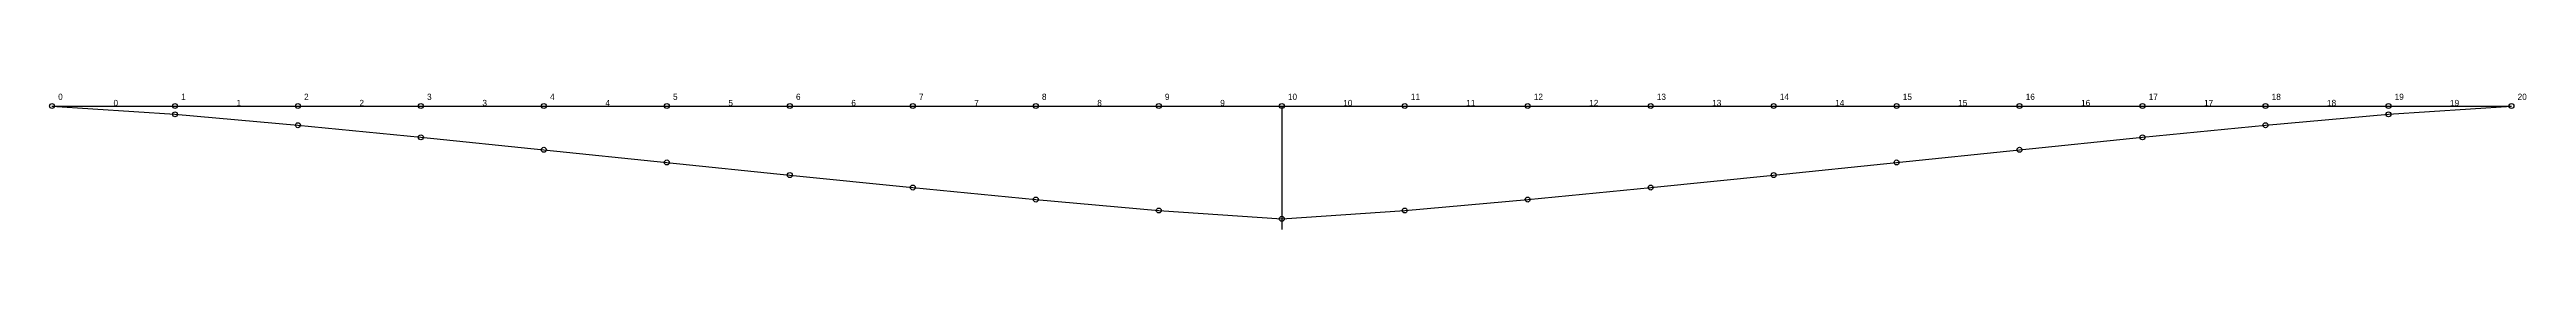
# Model space of a CAD drawing. Header units: metres. Extents: x 0 to 20.1, y -1 to 0.1.
import ezdxf

# ---------------------------------------------------------------- set-up
doc = ezdxf.new("R2010")
doc.units = ezdxf.units.M

msp = doc.modelspace()

# ---------------------------------------------------------------- linework, layer by layer
at = {"layer": 'Deflected', "color": 1}
for p, q in [((0, 0), (1, -0.067173)), ((19, -0.067173), (20, 0)), ((1, -0.067173), (2, -0.155766)), ((2, -0.155766), (3, -0.253318)), ((17, -0.253318), (18, -0.155766)), ((18, -0.155766), (19, -0.067173)), ((3, -0.253318), (4, -0.354537)), ((4, -0.354537), (5, -0.457066)), ((15, -0.457066), (16, -0.354537)), ((16, -0.354537), (17, -0.253318)), ((5, -0.457066), (6, -0.559596)), ((6, -0.559596), (7, -0.660815)), ((13, -0.660815), (14, -0.559596)), ((14, -0.559596), (15, -0.457066)), ((7, -0.660815), (8, -0.758367)), ((8, -0.758367), (9, -0.846959)), ((11, -0.846959), (12, -0.758367)), ((12, -0.758367), (13, -0.660815)), ((9, -0.846959), (10, -0.914133)), ((10, -0.914133), (11, -0.846959))]:
    msp.add_line(p, q, dxfattribs=at)
for centre in [(0, 0), (20, 0), (1, -0.067173), (2, -0.155766), (18, -0.155766), (19, -0.067173), (3, -0.253318), (4, -0.354537), (16, -0.354537), (17, -0.253318), (5, -0.457066), (6, -0.559596), (14, -0.559596), (15, -0.457066), (7, -0.660815), (8, -0.758367), (12, -0.758367), (13, -0.660815), (9, -0.846959), (10, -0.914133), (11, -0.846959)]:
    msp.add_circle(centre, 0.02, dxfattribs=at)
at = {"layer": 'Information', "color": 1}
msp.add_line((10, 0), (10, -1), dxfattribs=at)
at = {"layer": 'Undeflected', "color": 0}
for p, q in [((0, 0), (1, 0)), ((1, 0), (2, 0)), ((2, 0), (3, 0)), ((3, 0), (4, 0)), ((4, 0), (5, 0)), ((5, 0), (6, 0)), ((6, 0), (7, 0)), ((7, 0), (8, 0)), ((8, 0), (9, 0)), ((9, 0), (10, 0)), ((10, 0), (11, 0)), ((11, 0), (12, 0)), ((12, 0), (13, 0)), ((13, 0), (14, 0)), ((14, 0), (15, 0)), ((15, 0), (16, 0)), ((16, 0), (17, 0)), ((17, 0), (18, 0)), ((18, 0), (19, 0)), ((19, 0), (20, 0))]:
    msp.add_line(p, q, dxfattribs=at)
for centre in [(0, 0), (1, 0), (2, 0), (3, 0), (4, 0), (5, 0), (6, 0), (7, 0), (8, 0), (9, 0), (10, 0), (11, 0), (12, 0), (13, 0), (14, 0), (15, 0), (16, 0), (17, 0), (18, 0), (19, 0), (20, 0)]:
    msp.add_circle(centre, 0.02, dxfattribs=at)

# ---------------------------------------------------------------- texts
at = {"layer": 'Information', "color": 5}
for s, p in [('0', (0.05, 0.05)), ('1', (1.05, 0.05)), ('2', (2.05, 0.05)), ('3', (3.05, 0.05)), ('4', (4.05, 0.05)), ('5', (5.05, 0.05)), ('6', (6.05, 0.05)), ('7', (7.05, 0.05)), ('8', (8.05, 0.05)), ('9', (9.05, 0.05)), ('10', (10.05, 0.05)), ('11', (11.05, 0.05)), ('12', (12.05, 0.05)), ('13', (13.05, 0.05)), ('14', (14.05, 0.05)), ('15', (15.05, 0.05)), ('16', (16.05, 0.05)), ('17', (17.05, 0.05)), ('18', (18.05, 0.05)), ('19', (19.05, 0.05)), ('20', (20.05, 0.05))]:
    msp.add_text(s, height=0.05, dxfattribs=at).set_placement(p)
at = {"layer": 'Information', "color": 0}
for s, p in [('0', (0.5, 0)), ('1', (1.5, 0)), ('2', (2.5, 0)), ('3', (3.5, 0)), ('4', (4.5, 0)), ('5', (5.5, 0)), ('6', (6.5, 0)), ('7', (7.5, 0)), ('8', (8.5, 0)), ('9', (9.5, 0)), ('10', (10.5, 0)), ('11', (11.5, 0)), ('12', (12.5, 0)), ('13', (13.5, 0)), ('14', (14.5, 0)), ('15', (15.5, 0)), ('16', (16.5, 0)), ('17', (17.5, 0)), ('18', (18.5, 0)), ('19', (19.5, 0))]:
    msp.add_text(s, height=0.05, dxfattribs=at).set_placement(p)

doc.saveas('drawing.dxf')
